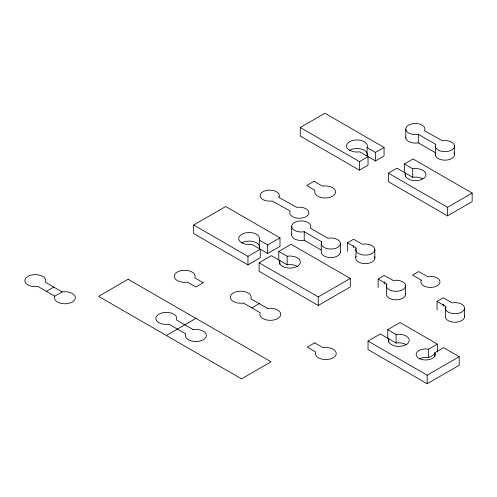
<?xml version="1.0" encoding="UTF-8"?>
<svg xmlns="http://www.w3.org/2000/svg" width="497" height="497" viewBox="0 0 497 497"><rect width="100%" height="100%" fill="white"/><g stroke="black" fill="none" stroke-linecap="round" stroke-linejoin="round"><path stroke-width="0.75" d="M374.44 256.502A9.586 5.535 0 0 1 365.823 263.627A9.586 5.535 0 0 1 355.833 257.123L356.163 247.866L347.397 242.809L347.397 251.345M355.833 257.123L356.163 256.402M386.56 286.353L386.883 284.079L378.124 279.022L378.124 287.558M464.428 315.937A9.586 5.535 0 0 1 454.736 322.224A9.586 5.535 0 0 1 445.498 315.713L445.828 306.45L437.068 301.393L437.068 309.929M54.769 296.193L62.137 291.913A10.456 6.039 0 0 1 75.289 297.194A10.456 6.039 0 0 1 64.001 303.754A10.456 6.039 0 0 1 54.769 296.193L38.045 286.489A10.456 6.039 0 0 1 24.893 281.209A10.456 6.039 0 0 1 36.182 274.648A10.456 6.039 0 0 1 45.413 282.203L62.137 291.913M300.269 127.493L359.418 161.637L368.041 156.661L368.041 165.197L359.418 170.173L300.269 136.029L300.269 127.493L324.914 113.26L384.063 147.41L384.063 155.946L375.434 160.929L359.691 151.815A10.456 6.039 0 0 1 346.539 146.534A10.456 6.039 0 0 1 357.828 139.974A10.456 6.039 0 0 1 367.059 147.528L375.434 152.393L375.434 160.929M46.395 291.335L53.788 287.067M193.681 225.017L247.953 256.346L260.273 249.233L260.273 257.775L247.953 264.889L193.681 233.553L193.681 225.017L225.719 206.522L279.991 237.852L279.991 246.388L267.666 253.501L251.923 244.387A10.456 6.039 0 0 1 238.771 239.113A10.456 6.039 0 0 1 250.059 232.546A10.456 6.039 0 0 1 259.291 240.107L267.666 244.965L267.666 253.501M375.434 152.393L384.063 147.41M404.378 172.453L404.378 163.917L413.001 158.934L472.15 193.084L472.15 201.62L447.505 215.847L388.362 181.697L388.362 173.161L396.985 168.185L412.727 177.299A10.456 6.039 0 0 1 422.835 178.839M267.666 244.965L279.991 237.852M278.811 259.937L278.811 251.401L291.136 244.288L350.279 278.438L350.279 286.974L318.242 305.469L259.099 271.325L259.099 262.783L271.418 255.669L287.16 264.783A10.456 6.039 0 0 1 297.268 266.33M166.352 335.475L195.924 318.397M347.397 242.809L353.56 239.25L362.493 244.269A9.586 5.535 0 0 1 374.763 248.811A9.586 5.535 0 0 1 365.065 255.098A9.586 5.535 0 0 1 355.833 248.587M251.83 307.898L259.223 303.63M388.362 173.161L447.505 207.311L472.15 193.084M259.099 262.783L318.242 296.933L350.279 278.438M378.124 279.022L384.287 275.462L393.22 280.482A9.586 5.535 0 0 1 405.49 285.029A9.586 5.535 0 0 1 395.792 291.31A9.586 5.535 0 0 1 386.56 284.8M434.825 356.616L434.825 352.733L443.585 347.676L459.216 356.703L459.216 365.239L427.178 383.74L368.035 349.59L368.035 341.054L380.354 333.941L388.729 338.799A10.456 6.039 0 0 0 397.967 346.359A10.456 6.039 0 0 0 409.255 339.793A10.456 6.039 0 0 0 396.097 334.518L387.747 329.673L400.073 322.553L437.422 344.123L437.422 351.882M437.068 301.393L443.225 297.84L452.158 302.853A9.586 5.535 0 0 1 464.428 307.401A9.586 5.535 0 0 1 454.736 313.688A9.586 5.535 0 0 1 445.498 307.171M434.825 352.733L434.894 352.839A9.586 5.535 0 0 1 427.022 359.921A9.586 5.535 0 0 1 416.138 354.324A9.586 5.535 0 0 1 427.414 348.993L428.662 349.18L437.422 344.123M419.083 358.983A9.586 5.535 0 0 1 427.414 357.529L428.662 357.716L434.918 354.106M368.035 341.054L427.178 375.198L459.216 356.703M418.281 134.289L417.847 134.376A9.586 5.535 0 0 1 405.807 129.618A9.586 5.535 0 0 1 415.859 123.511A9.586 5.535 0 0 1 424.705 130.208L424.444 130.736L442.411 140.769A9.586 5.535 0 0 1 454.444 145.528A9.586 5.535 0 0 1 444.393 151.635A9.586 5.535 0 0 1 435.546 144.938L435.813 144.41L418.281 134.289L418.281 142.832L435.813 152.952M418.281 142.832L417.847 142.912A9.586 5.535 0 0 1 405.782 137.147M304.226 231.714L321.727 241.815A9.586 5.535 0 0 0 329.84 249.028A9.586 5.535 0 0 0 340.37 242.946A9.586 5.535 0 0 0 327.877 238.262L310.383 228.16A9.586 5.535 0 0 0 302.269 220.948A9.586 5.535 0 0 0 291.733 227.03A9.586 5.535 0 0 0 304.226 231.714L304.226 240.25L321.074 249.979M404.378 163.917L412.727 168.763A10.456 6.039 0 0 1 425.879 174.037A10.456 6.039 0 0 1 414.591 180.604A10.456 6.039 0 0 1 405.359 173.043L405.359 176.926M278.811 251.401L287.16 256.247A10.456 6.039 0 0 1 300.318 261.528A10.456 6.039 0 0 1 289.03 268.088A10.456 6.039 0 0 1 279.792 260.534L279.792 264.41M406.204 344.595A10.456 6.039 0 0 0 396.097 343.054L387.747 338.208L387.747 329.673M464.515 308.264L464.515 316.806M454.482 145.783L454.482 154.319M447.505 207.311L447.505 215.847M443.225 304.046L443.225 306.376M435.347 146.441L435.347 154.977M428.662 349.18L428.662 357.716M427.178 375.198L427.178 383.74M412.727 168.763L412.727 177.299M405.776 129.369L405.776 137.905M405.577 285.893L405.577 294.429M396.097 334.518L396.097 343.054M388.729 338.799L388.729 341.905M386.411 285.663L386.411 294.199A9.586 5.535 0 0 0 396.544 299.84A9.586 5.535 0 0 0 405.49 293.565M384.287 281.675L384.287 283.998M374.85 249.68L374.85 258.216M367.059 147.528L367.059 156.064A10.456 6.039 0 0 0 362.145 149.286A10.456 6.039 0 0 0 349.534 150.268M359.418 161.637L359.418 170.173M353.56 245.456L353.56 247.786M340.426 243.524L340.426 252.06M321.727 241.815L321.727 243.362M321.255 243.524L321.255 252.06A9.586 5.535 0 0 0 331.592 257.576A9.586 5.535 0 0 0 340.308 251.196M318.242 296.933L318.242 305.469M291.683 226.452L291.683 234.988M287.16 256.247L287.16 264.783M259.291 240.107L259.291 248.643A10.456 6.039 0 0 0 254.383 241.865A10.456 6.039 0 0 0 241.766 242.847M247.953 256.346L247.953 264.889M453.972 152.84A9.586 5.535 0 0 1 445.486 160.171A9.586 5.535 0 0 1 435.546 153.474M304.226 240.25A9.586 5.535 0 0 1 291.801 234.118M421.288 280.184L420.959 280.911A9.586 5.535 0 0 0 430.197 287.421A9.586 5.535 0 0 0 439.888 281.134A9.586 5.535 0 0 0 427.619 276.587L418.685 271.573L412.529 275.127L421.288 280.184M279.078 196.818L278.811 197.346L296.777 207.379A9.586 5.535 0 0 1 308.817 212.138A9.586 5.535 0 0 1 298.765 218.245A9.586 5.535 0 0 1 289.919 211.548L290.18 211.02L272.213 200.987A9.586 5.535 0 0 1 260.18 196.228A9.586 5.535 0 0 1 270.231 190.121A9.586 5.535 0 0 1 279.078 196.818M128.151 279.271L98.58 296.342L241.517 378.869L271.089 361.797L128.151 279.271M314.067 181.287L306.674 185.555L315.048 190.419A10.456 6.039 0 0 0 324.28 197.974A10.456 6.039 0 0 0 335.568 191.413A10.456 6.039 0 0 0 322.416 186.133L314.067 181.287M203.192 282.725L195.799 286.999L187.45 282.153A10.456 6.039 0 0 1 174.292 276.872A10.456 6.039 0 0 1 185.58 270.312A10.456 6.039 0 0 1 194.818 277.866L203.192 282.725M314.7 342.843L307.308 347.111L315.682 351.969A10.456 6.039 0 0 0 324.914 359.524A10.456 6.039 0 0 0 336.202 352.963A10.456 6.039 0 0 0 323.05 347.689L314.7 342.843M267.572 308.475L250.848 298.772A10.456 6.039 0 0 0 241.617 291.211A10.456 6.039 0 0 0 230.328 297.771A10.456 6.039 0 0 0 243.48 303.052L260.204 312.762A10.456 6.039 0 0 0 269.436 320.317A10.456 6.039 0 0 0 280.724 313.756A10.456 6.039 0 0 0 267.572 308.475M193.159 329.66L176.435 319.956A10.456 6.039 0 0 0 167.203 312.396A10.456 6.039 0 0 0 155.915 318.962A10.456 6.039 0 0 0 169.067 324.237L185.791 333.947A10.456 6.039 0 0 0 195.023 341.501A10.456 6.039 0 0 0 206.311 334.941A10.456 6.039 0 0 0 193.159 329.66"/></g></svg>
